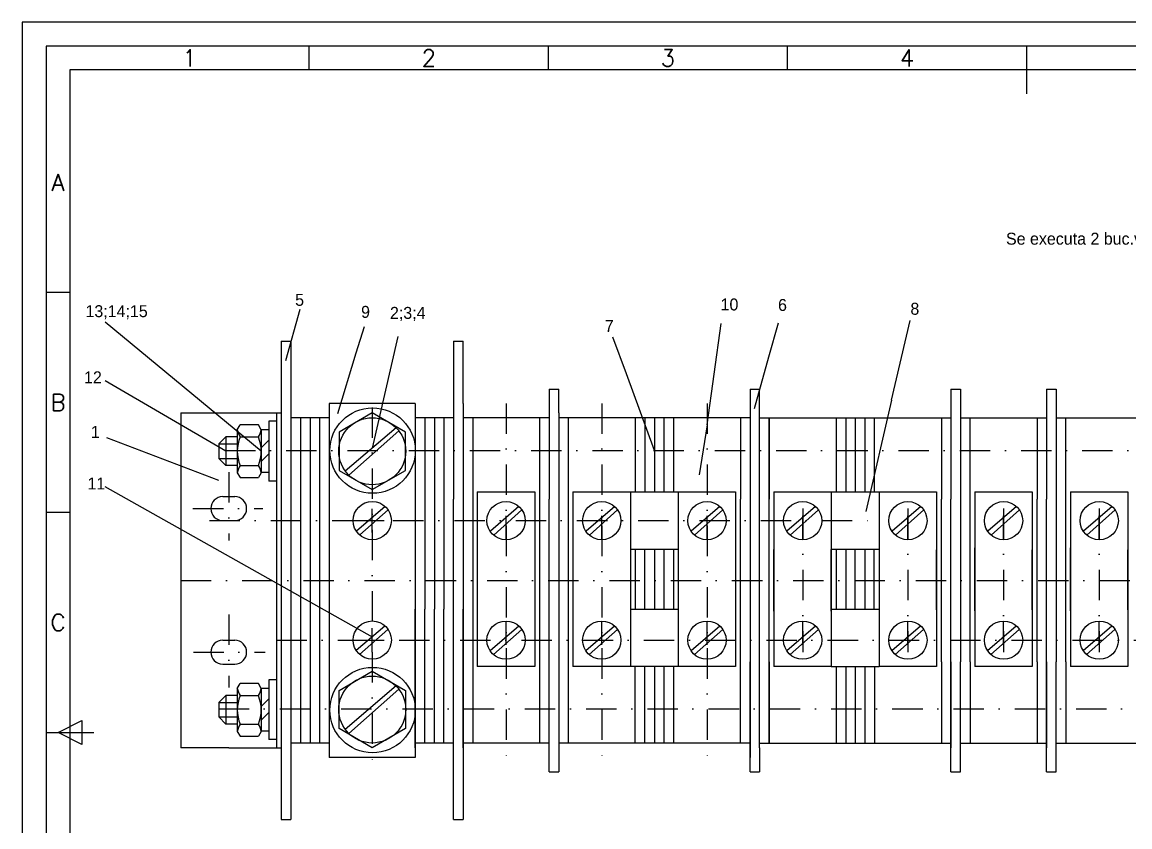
# Model space of a CAD drawing. Header units: millimetres. Extents: x 24 to 444, y 15 to 312.
# Drawn here: x 23.6 to 255.2, y 143.3 to 311.5 of the extents above; entities that cross this region are included whole.
import ezdxf
from ezdxf.enums import TextEntityAlignment as Align

# ---------------------------------------------------------------- set-up
doc = ezdxf.new("R2010")
doc.units = ezdxf.units.MM
doc.linetypes.add('DASHDOT2', pattern=[12.7, 6.35, -3.175, 0, -3.175])
doc.styles.add('ISO', font='SIMPLEX.SHX')
doc.styles.add('ISOCP', font='SIMPLEX.SHX')

# ---------------------------------------------------------------- blocks, each defined once
blk = doc.blocks.new('a3')
at = {"color": 70}
for p, q in [((-360, 287), (-360, 292)), ((-310, 287), (-310, 292)), ((-260, 287), (-260, 292)), ((-210, 282), (-210, 292)), ((-410, 240.5), (-415, 240.5)), ((-410, 194.5), (-415, 194.5)), ((-412.5, 148.5), (-407.5, 151)), ((-407.5, 151), (-407.5, 146)), ((-415, 148.5), (-405, 148.5)), ((-407.5, 146), (-412.5, 148.5))]:
    blk.add_line(p, q, dxfattribs=at)
at = {"color": 240}
for points in [[(0, 297), (-420, 297), (-420, 0), (0, 0)], [(-5, 292), (-415, 292), (-415, 5), (-5, 5)]]:
    blk.add_lwpolyline(points, close=True, dxfattribs=at)
at = {"color": 70}
blk.add_lwpolyline([(-10, 287), (-410, 287), (-410, 10), (-10, 10)], close=True, dxfattribs=at)
at = {"color": 50}
for s, style, p in [('1', 'ISOCP', (-385, 289.5)), ('2', 'ISO', (-335, 289.5)), ('3', 'ISO', (-285, 289.5)), ('4', 'ISO', (-235, 289.5)), ('A', 'ISO', (-412.5, 263.5)), ('B', 'ISO', (-412.5, 217.5)), ('C', 'ISO', (-412.5, 171.5))]:
    blk.add_text(s, height=3.5, dxfattribs=dict(at, style=style)).set_placement(p, align=Align.MIDDLE)

msp = doc.modelspace()

# ---------------------------------------------------------------- linework, layer by layer
at = {"color": 1}
for p, q in [((78.76, 240.76), (81.75, 251.51)), ((73.61, 221.81), (40.97, 248.78)), ((93.48, 242.36), (95.17, 247.87)), ((166.79, 227.35), (169.76, 248.52)), ((179.73, 241.51), (181.73, 248.68)), ((205.39, 232.48), (209.23, 249.13)), ((102.18, 245.76), (96.81, 222.47)), ((149.94, 237.99), (147.14, 245.66)), ((89.62, 229.73), (93.48, 242.36)), ((176.74, 230.76), (179.73, 241.51)), ((66.23, 221.82), (40.97, 236.53)), ((155.79, 221.94), (149.94, 237.99)), ((205.39, 232.48), (200.01, 209.18)), ((166.79, 227.35), (165.18, 216.88)), ((64.73, 215.68), (41.31, 224.61)), ((40.89, 214.43), (96.81, 182.98))]:
    msp.add_line(p, q, dxfattribs=at)
at = {"color": 2}
for p, q in [((77.81, 244.81), (77.81, 144.81)), ((77.81, 244.81), (79.81, 244.81)), ((79.81, 244.81), (79.81, 144.81)), ((113.81, 244.81), (113.81, 211.81)), ((113.81, 244.81), (115.81, 244.81)), ((115.81, 231.81), (115.81, 244.81)), ((133.79, 234.81), (133.79, 211.81)), ((133.79, 234.81), (135.79, 234.81)), ((135.79, 229.81), (135.79, 234.81)), ((175.79, 234.81), (175.79, 211.81)), ((175.79, 234.81), (177.79, 234.81)), ((177.79, 229.81), (177.79, 234.81)), ((217.79, 234.81), (217.79, 211.81)), ((217.79, 234.81), (219.79, 234.81)), ((219.79, 234.81), (219.79, 211.81)), ((237.79, 234.81), (237.79, 211.81)), ((237.79, 234.81), (239.79, 234.81)), ((239.79, 234.81), (239.79, 211.81)), ((87.81, 231.81), (87.81, 200.81)), ((105.81, 231.81), (87.81, 231.81)), ((105.81, 231.81), (105.81, 157.81)), ((115.81, 231.81), (115.81, 157.81)), ((219.79, 231.81), (219.79, 211.81)), ((239.79, 231.81), (239.79, 211.81)), ((56.81, 229.81), (56.81, 159.81)), ((56.81, 229.81), (77.81, 229.81)), ((76.81, 229.81), (76.81, 159.81)), ((77.81, 229.81), (77.81, 159.81)), ((87.81, 229.81), (87.81, 159.81)), ((105.81, 229.81), (105.81, 200.81)), ((115.81, 229.81), (115.81, 200.81)), ((133.79, 229.81), (133.79, 211.81)), ((135.79, 229.81), (135.79, 211.81)), ((175.79, 229.81), (175.79, 157.81)), ((177.79, 211.81), (177.79, 229.81)), ((217.79, 229.81), (217.79, 211.81)), ((237.79, 229.81), (237.79, 211.81)), ((68.61, 226.31), (69.2, 227.33)), ((73.02, 227.33), (69.2, 227.33)), ((73.61, 226.31), (73.02, 227.33)), ((76.81, 228.08), (75.21, 228.08)), ((75.21, 228.08), (75.21, 215.58)), ((76.81, 228.08), (76.81, 215.58)), ((81.81, 228.81), (79.81, 228.81)), ((81.81, 228.81), (81.81, 160.81)), ((83.81, 228.81), (81.81, 228.81)), ((83.81, 228.81), (83.81, 160.81)), ((85.81, 228.81), (83.81, 228.81)), ((85.81, 228.81), (85.81, 160.81)), ((87.81, 228.81), (85.81, 228.81)), ((113.81, 228.81), (105.81, 228.81)), ((107.81, 228.81), (107.81, 200.81)), ((109.81, 228.81), (109.81, 200.81)), ((111.81, 228.81), (111.81, 200.81)), ((111.81, 228.81), (111.81, 211.81)), ((133.79, 228.81), (115.81, 228.81)), ((117.81, 228.81), (117.81, 160.81)), ((131.79, 228.81), (131.79, 160.81)), ((153.79, 228.81), (135.81, 228.81)), ((137.79, 228.81), (137.79, 160.81)), ((151.79, 228.81), (151.79, 213.31)), ((151.79, 228.81), (151.79, 213.31)), ((153.79, 228.81), (153.79, 213.31)), ((153.79, 228.81), (153.79, 213.31)), ((175.79, 228.81), (153.79, 228.81)), ((155.79, 228.81), (155.79, 213.31)), ((157.79, 228.81), (157.79, 213.31)), ((159.79, 228.81), (159.79, 213.31)), ((173.79, 228.81), (173.79, 211.81)), ((177.79, 228.81), (199.79, 228.81)), ((179.79, 228.81), (179.79, 211.81)), ((179.79, 211.81), (179.79, 228.81)), ((193.79, 228.81), (193.79, 213.31)), ((195.79, 228.81), (195.79, 213.31)), ((197.79, 228.81), (197.79, 213.31)), ((199.79, 228.81), (199.79, 213.31)), ((199.79, 228.81), (217.79, 228.81)), ((201.79, 213.31), (201.79, 228.81)), ((215.79, 228.81), (215.79, 211.81)), ((219.79, 228.81), (237.79, 228.81)), ((221.79, 211.81), (221.79, 228.81)), ((235.79, 228.81), (235.79, 211.81)), ((239.79, 228.81), (257.79, 228.81)), ((241.79, 211.81), (241.79, 228.81)), ((66.23, 224.82), (64.73, 223.32)), ((68.6, 224.82), (66.23, 224.82)), ((66.23, 224.82), (66.23, 218.82)), ((68.61, 226.31), (68.61, 217.32)), ((69.2, 224.81), (73.02, 224.81)), ((73.61, 226.31), (73.61, 217.32)), ((73.61, 226.27), (73.61, 217.39)), ((75.21, 226.27), (73.61, 226.27)), ((75.21, 226.27), (75.21, 217.39)), ((101.78, 226.73), (91.18, 217.64)), ((102.36, 226.07), (91.92, 216.8)), ((64.73, 223.32), (68.61, 223.32)), ((64.73, 223.32), (64.73, 220.32)), ((73.61, 222.5), (75.21, 224.1)), ((64.73, 220.32), (68.61, 220.32)), ((66.23, 218.82), (64.73, 220.32)), ((73.61, 219.67), (75.21, 221.27)), ((68.62, 218.82), (66.23, 218.82)), ((69.2, 218.81), (73.02, 218.81)), ((68.61, 217.32), (69.2, 216.29)), ((69.2, 216.29), (73.02, 216.29)), ((73.61, 217.32), (73.02, 216.29)), ((75.21, 217.39), (73.61, 217.39)), ((76.81, 215.58), (75.21, 215.58)), ((118.75, 213.31), (130.77, 213.31)), ((118.77, 213.31), (118.77, 176.81)), ((130.77, 213.31), (130.77, 176.81)), ((138.75, 213.31), (160.77, 213.31)), ((138.77, 213.31), (138.77, 176.81)), ((150.77, 213.31), (150.77, 176.81)), ((160.75, 213.31), (172.77, 213.31)), ((160.77, 213.31), (160.77, 176.81)), ((172.77, 213.31), (172.77, 176.81)), ((180.75, 213.31), (214.75, 213.31)), ((180.75, 213.31), (180.75, 176.81)), ((192.75, 213.31), (192.75, 176.81)), ((202.75, 213.31), (202.75, 176.81)), ((214.75, 213.31), (214.75, 176.81)), ((222.75, 213.31), (222.75, 176.81)), ((222.75, 213.31), (234.77, 213.31)), ((234.75, 213.31), (234.75, 176.81)), ((242.75, 213.31), (242.75, 176.81)), ((242.75, 213.31), (254.77, 213.31)), ((254.75, 213.31), (254.75, 176.81)), ((65.56, 212.31), (68.06, 212.31)), ((113.81, 177.81), (113.81, 211.81)), ((133.79, 177.81), (133.79, 211.81)), ((135.79, 211.81), (135.79, 188.81)), ((173.79, 177.81), (173.79, 211.81)), ((177.79, 159.81), (177.79, 211.81)), ((179.79, 177.81), (179.79, 211.81)), ((215.79, 177.81), (215.79, 211.81)), ((217.79, 177.81), (217.79, 211.81)), ((219.79, 211.81), (219.79, 177.81)), ((221.79, 177.81), (221.79, 211.81)), ((235.79, 177.81), (235.79, 211.81)), ((237.79, 177.81), (237.79, 211.81)), ((239.79, 211.81), (239.79, 177.81)), ((241.79, 177.81), (241.79, 211.81)), ((99.51, 210.24), (93.51, 205.11)), ((100.12, 209.54), (94.22, 204.3)), ((96.81, 204.8), (96.81, 209.8)), ((127.49, 210.24), (121.5, 205.1)), ((128.1, 209.53), (122.2, 204.29)), ((147.49, 210.24), (141.5, 205.1)), ((148.1, 209.53), (142.2, 204.29)), ((169.49, 210.24), (163.5, 205.1)), ((170.1, 209.53), (164.2, 204.29)), ((189.49, 210.24), (183.5, 205.1)), ((190.1, 209.53), (184.2, 204.29)), ((211.47, 210.24), (205.48, 205.1)), ((212.09, 209.53), (206.18, 204.29)), ((231.47, 210.24), (225.48, 205.1)), ((232.09, 209.53), (226.18, 204.29)), ((251.47, 210.24), (245.48, 205.1)), ((252.09, 209.53), (246.18, 204.29)), ((65.56, 207.31), (68.06, 207.31)), ((94.31, 207.3), (99.31, 207.3)), ((222.75, 188.45), (222.75, 201.58)), ((242.75, 188.45), (242.75, 201.58)), ((87.81, 200.81), (87.81, 188.81)), ((105.81, 200.81), (105.81, 188.81)), ((107.81, 200.81), (107.81, 188.81)), ((109.81, 200.81), (109.81, 188.81)), ((111.81, 200.81), (111.81, 188.81)), ((115.81, 200.81), (115.81, 188.81)), ((150.77, 201.31), (160.77, 201.31)), ((151.79, 201.31), (151.79, 188.81)), ((153.79, 188.81), (153.79, 201.31)), ((155.79, 201.31), (155.79, 188.81)), ((157.79, 201.31), (157.79, 188.81)), ((159.79, 201.31), (159.79, 188.81)), ((177.79, 188.81), (177.79, 200.81)), ((180.75, 188.38), (180.75, 201.28)), ((192.75, 201.31), (202.75, 201.31)), ((192.75, 188.38), (192.75, 201.28)), ((193.79, 201.31), (193.79, 188.81)), ((195.79, 201.31), (195.79, 188.81)), ((195.79, 200.81), (195.79, 188.81)), ((197.79, 188.81), (197.79, 201.31)), ((199.75, 201.31), (199.75, 188.81)), ((201.75, 188.81), (201.75, 201.31)), ((214.75, 188.63), (214.75, 201.22)), ((234.75, 188.63), (234.75, 201.22)), ((254.75, 188.63), (254.75, 201.22)), ((87.81, 188.81), (87.81, 157.81)), ((105.81, 159.81), (105.81, 188.81)), ((107.81, 160.81), (107.81, 188.81)), ((109.81, 160.81), (109.81, 188.81)), ((111.81, 160.81), (111.81, 188.81)), ((115.81, 159.81), (115.81, 188.81)), ((135.79, 188.81), (135.79, 157.81)), ((150.77, 188.81), (160.77, 188.81)), ((192.75, 188.81), (202.75, 188.81)), ((99.47, 185.26), (93.48, 180.12)), ((127.45, 185.25), (121.46, 180.11)), ((147.45, 185.25), (141.46, 180.11)), ((169.45, 185.25), (163.46, 180.11)), ((189.45, 185.25), (183.46, 180.11)), ((211.44, 185.25), (205.44, 180.11)), ((231.44, 185.25), (225.44, 180.11)), ((251.44, 185.25), (245.44, 180.11)), ((100.08, 184.56), (94.18, 179.32)), ((96.81, 179.82), (96.81, 184.82)), ((128.07, 184.55), (122.16, 179.31)), ((148.07, 184.55), (142.16, 179.31)), ((170.07, 184.55), (164.16, 179.31)), ((190.07, 184.55), (184.16, 179.31)), ((212.05, 184.55), (206.15, 179.31)), ((232.05, 184.55), (226.15, 179.31)), ((252.05, 184.55), (246.15, 179.31)), ((65.56, 182.31), (68.06, 182.31)), ((94.31, 182.32), (99.31, 182.32)), ((65.56, 177.31), (68.06, 177.31)), ((113.81, 144.81), (113.81, 177.81)), ((130.77, 176.81), (118.77, 176.81)), ((133.79, 154.81), (133.79, 177.81)), ((133.79, 159.81), (133.79, 177.81)), ((160.77, 176.81), (138.77, 176.81)), ((151.79, 160.81), (151.79, 176.81)), ((153.79, 160.81), (153.79, 176.81)), ((153.79, 160.81), (153.79, 176.81)), ((155.79, 176.81), (155.79, 160.81)), ((157.79, 176.81), (157.79, 160.81)), ((159.79, 176.81), (159.79, 160.81)), ((172.77, 176.81), (160.77, 176.81)), ((173.79, 160.81), (173.79, 177.81)), ((175.79, 154.81), (175.79, 177.81)), ((179.79, 160.81), (179.79, 177.81)), ((179.79, 177.81), (179.79, 160.81)), ((192.75, 176.81), (180.75, 176.81)), ((192.75, 176.81), (202.75, 176.81)), ((193.79, 176.81), (193.79, 160.81)), ((195.79, 176.81), (195.79, 160.81)), ((197.79, 176.81), (197.79, 160.81)), ((199.79, 176.81), (199.79, 160.81)), ((201.79, 176.81), (201.79, 160.81)), ((214.75, 176.81), (202.75, 176.81)), ((215.79, 177.81), (215.79, 160.81)), ((215.79, 177.81), (215.79, 177.81)), ((217.79, 177.81), (217.79, 159.81)), ((217.79, 154.81), (217.79, 177.81)), ((219.79, 154.81), (219.79, 177.81)), ((221.79, 177.81), (221.79, 160.81)), ((234.75, 176.81), (222.75, 176.81)), ((235.79, 177.81), (235.79, 160.81)), ((237.79, 177.81), (237.79, 159.81)), ((237.79, 154.81), (237.79, 177.81)), ((239.79, 154.81), (239.79, 177.81)), ((241.79, 177.81), (241.79, 160.81)), ((254.75, 176.81), (242.75, 176.81)), ((76.81, 174.01), (75.21, 174.01)), ((75.21, 174.01), (75.21, 161.51)), ((68.61, 172.24), (69.2, 173.26)), ((68.61, 172.24), (68.61, 163.25)), ((73.02, 173.26), (69.2, 173.26)), ((73.61, 172.24), (73.02, 173.26)), ((73.61, 172.24), (73.61, 163.25)), ((73.61, 172.2), (73.61, 163.32)), ((75.21, 172.2), (73.61, 172.2)), ((75.21, 172.2), (75.21, 163.32)), ((101.78, 172.73), (91.18, 163.64)), ((102.36, 172.07), (91.92, 162.8)), ((66.23, 170.75), (64.73, 169.25)), ((64.73, 169.25), (68.61, 169.25)), ((64.73, 169.25), (64.73, 166.25)), ((66.23, 170.75), (66.23, 164.75)), ((68.6, 170.75), (66.23, 170.75)), ((69.2, 170.74), (73.02, 170.74)), ((73.61, 168.43), (75.21, 170.03)), ((73.61, 165.6), (75.21, 167.2)), ((66.23, 164.75), (64.73, 166.25)), ((64.73, 166.25), (68.61, 166.25)), ((68.62, 164.75), (66.23, 164.75)), ((69.2, 164.74), (73.02, 164.74)), ((68.61, 163.25), (69.2, 162.22)), ((69.2, 162.22), (73.02, 162.22)), ((73.61, 163.25), (73.02, 162.22)), ((75.21, 163.32), (73.61, 163.32)), ((66.81, 159.81), (56.81, 159.81)), ((66.81, 159.81), (77.81, 159.81)), ((76.81, 161.51), (75.21, 161.51)), ((81.81, 160.81), (79.81, 160.81)), ((83.81, 160.81), (81.81, 160.81)), ((85.81, 160.81), (83.81, 160.81)), ((87.81, 160.81), (85.81, 160.81)), ((107.81, 160.81), (105.81, 160.81)), ((109.81, 160.81), (107.81, 160.81)), ((111.81, 160.81), (109.81, 160.81)), ((113.81, 160.81), (111.81, 160.81)), ((133.79, 160.81), (115.81, 160.81)), ((153.79, 160.81), (135.81, 160.81)), ((175.79, 160.81), (153.79, 160.81)), ((177.79, 160.81), (199.79, 160.81)), ((177.79, 159.81), (177.79, 154.81)), ((199.79, 160.81), (217.79, 160.81)), ((219.79, 160.81), (237.79, 160.81)), ((239.79, 160.81), (257.79, 160.81)), ((105.81, 157.81), (87.81, 157.81)), ((115.81, 157.81), (115.81, 144.81)), ((135.79, 157.81), (135.79, 154.81)), ((133.79, 154.81), (135.79, 154.81)), ((175.79, 154.81), (177.79, 154.81)), ((217.79, 154.81), (219.79, 154.81)), ((237.79, 154.81), (239.79, 154.81)), ((77.81, 144.81), (79.81, 144.81)), ((113.81, 144.81), (115.81, 144.81))]:
    msp.add_line(p, q, dxfattribs=at)
at = {"color": 1, "linetype": 'DASHDOT2'}
for p, q in [((124.79, 231.81), (124.79, 157.81)), ((144.79, 231.81), (144.79, 157.81)), ((166.79, 231.81), (166.79, 157.81)), ((96.81, 230.98), (96.81, 156.98)), ((66.03, 221.94), (412.8, 221.94)), ((66.81, 217.41), (66.81, 203.14)), ((59.34, 209.81), (73.96, 209.81)), ((186.79, 209.81), (186.79, 179.81)), ((208.79, 209.81), (208.79, 179.81)), ((228.79, 209.81), (228.79, 179.81)), ((248.79, 209.81), (248.79, 179.81)), ((62.81, 207.31), (202.75, 207.31)), ((124.79, 203.31), (124.79, 208.31)), ((144.79, 203.31), (144.79, 208.31)), ((166.79, 203.31), (166.79, 208.31)), ((186.79, 203.31), (186.79, 208.31)), ((208.79, 203.31), (208.79, 208.31)), ((228.79, 203.31), (228.79, 208.31)), ((248.79, 203.31), (248.79, 208.31)), ((56.81, 194.81), (395.63, 194.81)), ((66.81, 187.65), (66.81, 172.45)), ((124.79, 181.31), (124.79, 186.31)), ((144.79, 181.31), (144.79, 186.31)), ((166.79, 181.31), (166.79, 186.31)), ((186.79, 181.31), (186.79, 186.31)), ((208.79, 181.31), (208.79, 186.31)), ((228.79, 181.31), (228.79, 186.31)), ((248.79, 181.31), (248.79, 186.31)), ((76.81, 182.31), (395.63, 182.31)), ((59.42, 179.81), (74.44, 179.81)), ((64.73, 167.96), (412.91, 167.97))]:
    msp.add_line(p, q, dxfattribs=at)
at = {"color": 2}
for points in [[(89.88, 217.81), (96.81, 213.81), (103.74, 217.81), (103.74, 225.81), (96.81, 229.81), (89.88, 225.81)], [(89.88, 171.81), (96.81, 175.81), (103.74, 171.81), (103.74, 163.81), (96.81, 159.81), (89.88, 163.81)]]:
    msp.add_lwpolyline(points, close=True, dxfattribs=at)
for centre, radius in [((96.88, 221.94), 8.93), ((96.81, 221.81), 7), ((96.81, 207.3), 4), ((124.79, 207.29), 4), ((144.79, 207.29), 4), ((166.79, 207.29), 4), ((186.79, 207.29), 4), ((208.78, 207.29), 4), ((228.78, 207.29), 4), ((248.78, 207.29), 4), ((96.81, 182.32), 4), ((124.79, 182.31), 4), ((144.79, 182.31), 4), ((166.79, 182.31), 4), ((186.79, 182.31), 4), ((208.78, 182.31), 4), ((228.78, 182.31), 4), ((248.78, 182.31), 4), ((96.88, 167.69), 8.93), ((96.81, 167.81), 7)]:
    msp.add_circle(centre, radius, dxfattribs=at)
for centre, radius, start, end in [((72.87, 227.13), 4.34, 190.8685, 212.2265), ((76.52, 221.81), 7.91, 157.7138, 202.2862), ((69.35, 227.13), 4.34, 327.7735, 349.1315), ((65.7, 221.81), 7.91, 337.7138, 22.2862), ((72.87, 216.5), 4.34, 147.7735, 169.1315), ((69.35, 216.5), 4.34, 10.8685, 32.2265), ((65.56, 209.81), 2.5, 90, 270), ((68.06, 209.81), 2.5, 270, 90), ((65.56, 179.81), 2.5, 90, 270), ((68.06, 179.81), 2.5, 270, 90), ((72.87, 173.06), 4.34, 190.8685, 212.2265), ((69.35, 173.06), 4.34, 327.7735, 349.1315), ((76.52, 167.74), 7.91, 157.7138, 202.2862), ((65.7, 167.74), 7.91, 337.7138, 22.2862), ((72.87, 162.43), 4.34, 147.7735, 169.1315), ((69.35, 162.43), 4.34, 10.8685, 32.2265)]:
    msp.add_arc(centre, radius, start, end, dxfattribs=at)

# ---------------------------------------------------------------- block references
msp.add_blockref('a3', (443.63, 14.51))

# ---------------------------------------------------------------- texts
msp.add_text('Se executa 2 buc.vagon', height=2.5, dxfattribs=at).set_placement((229.29, 264.99))
at = {"color": 1}
for s, p in [('5', (80.7, 252.21)), ('10', (169.63, 251.24)), ('6', (181.64, 251.13)), ('8', (209.31, 250.34)), ('13;14;15', (36.87, 249.84)), ('9', (94.48, 249.69)), ('2;3;4', (100.52, 249.48)), ('7', (145.43, 246.76)), ('12', (36.57, 236.01)), ('1', (37.99, 224.6)), ('11', (37.29, 213.81))]:
    msp.add_text(s, height=2.5, dxfattribs=at).set_placement(p)

doc.saveas('drawing.dxf')
